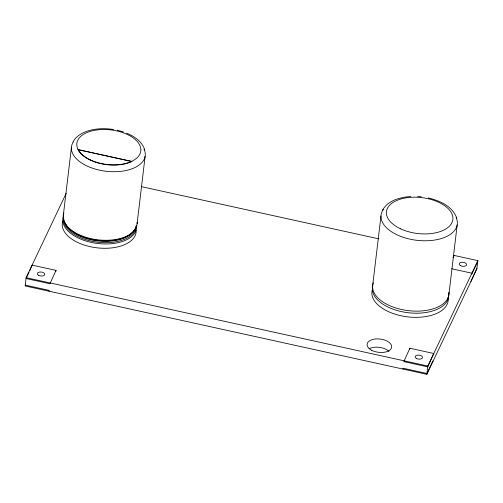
<?xml version="1.0" encoding="UTF-8"?>
<svg xmlns="http://www.w3.org/2000/svg" width="503" height="503" viewBox="0 0 503 503"><rect width="100%" height="100%" fill="white"/><g stroke="black" fill="none" stroke-linecap="round" stroke-linejoin="round"><path stroke-width="0.75" d="M66.195 193.284L26.137 277.669L25.15 285.949L426.84 374.314L476.863 268.929L477.85 260.655L453.322 255.26M49.061 291.206L49.156 290.376L25.251 285.119M55.902 271.211L56.003 270.381L32.091 265.125L29.677 270.828M63.221 216.171L71.388 147.712M78.015 149.624L131.855 161.469A32.192 17.391 6.8 0 1 101.065 163.701A32.192 17.391 6.8 0 1 78.015 149.624L131.855 161.469M137.105 223.634L145.122 156.389M372.648 285.691L380.985 215.976M402.928 369.057L403.029 368.227L426.94 373.49L432.894 360.94L432.794 361.77M409.775 349.063L409.87 348.233L433.781 353.496L427.726 366.869L403.815 361.607L409.87 348.233M426.84 374.314L427.827 366.039L477.85 260.655M448.915 294.425L457.177 224.935M453.844 256.222L453.939 255.392L452.945 257.486M470.909 281.479L476.963 268.105M29.017 272.224L26.037 278.499L49.948 283.755L56.003 270.381M477.749 261.485L471.795 274.028L471.896 273.198L451.719 268.759M72.992 141.984C75.896 136.395 81.675 132.962 87.491 131.063M382.626 210.103C385.619 204.331 391.592 200.804 397.584 198.842M88.025 130.906C96.337 128.328 105.246 128.19 113.797 129.535M398.118 198.691L404.161 197.214L410.794 196.472M417.767 196.491L421.294 196.786M141.318 186.619L378.878 238.881M26.137 277.669L427.827 366.039M428.273 197.931C439.641 200.615 452.757 206.299 456.781 218.271M117.142 130.176L123.556 131.962M126.561 133.088L132.037 135.76M132.503 136.017C137.885 139.155 142.883 143.757 144.732 149.888M369.152 348.742A12.38 6.69 6.8 0 1 388.964 351.383M448.041 297.38A38.385 20.736 6.8 0 1 409.008 317.009A38.385 20.736 6.8 0 1 372.295 289.891M456.12 217.541A38.385 20.736 6.8 0 1 417.119 240.34A38.385 20.736 6.8 0 1 383.462 209.298M448.494 293.048A38.379 20.736 6.8 0 1 409.763 312.897A38.379 20.736 6.8 0 1 372.773 285.842M448.94 292.463A38.379 20.736 6.8 0 1 407.763 310.577A38.379 20.736 6.8 0 1 373.327 282.831M144.097 149.228A37.147 20.07 6.8 0 1 107.233 171.385A37.147 20.07 6.8 0 1 73.199 142.11M136.143 230.292A37.147 20.07 6.8 0 1 95.897 247.69A37.147 20.07 6.8 0 1 63.089 220.559M133.917 230.569A35.902 19.397 6.8 0 1 97.613 240.931A35.902 19.397 6.8 0 1 64.824 222.288M136.269 225.507A36.53 19.724 6.5 0 1 135.288 228.532M63.692 218.189A36.53 19.724 6.5 0 0 63.969 220.327A36.524 19.73 6.8 0 0 97.959 240.403A36.524 19.73 6.8 0 0 135.307 228.532M135.15 230.336A36.53 19.768 7.1 0 1 94.092 241.691A36.53 19.768 7.1 0 1 63.617 217.837M136.15 226.262A36.524 19.736 6.8 0 1 135.093 230.33M137.143 222.295A37.147 20.038 6.3 0 1 135.955 227.758M63.435 219.421A37.147 20.038 6.3 0 1 63.925 213.021M136.017 227.771A37.134 20.045 6.8 0 1 96.155 239.585A37.14 20.07 6.8 0 1 63.497 219.421M135.672 231.374A37.147 20.126 7.3 0 1 91.691 242.496A37.147 20.126 7.3 0 1 63.579 216.064M136.602 225.193A37.134 20.045 6.8 0 1 135.584 231.355M416.534 358.513A3.716 2.006 6.8 0 0 422.501 357.752A3.716 2.006 6.8 0 0 417.515 355.143A3.716 2.006 6.8 0 0 416.534 358.513M38.75 275.405A3.716 2.006 6.8 0 0 44.723 274.644A3.716 2.006 6.8 0 0 39.737 272.035A3.716 2.006 6.8 0 0 38.75 275.405M460.597 265.672A3.716 2.006 6.8 0 0 466.57 264.911A3.716 2.006 6.8 0 0 461.584 262.302A3.716 2.006 6.8 0 0 460.597 265.672M371.667 350.27A12.38 6.69 6.8 0 0 391.567 347.743A12.38 6.69 6.8 0 0 374.942 339.041A12.38 6.69 6.8 0 0 371.667 350.27M400.199 228.651A33.431 18.058 6.8 0 0 452.757 220.182A33.431 18.058 6.8 0 0 406.028 197.861A33.431 18.058 6.8 0 0 400.199 228.651M90.112 159.797A32.192 17.391 6.8 0 0 140.702 151.617A32.192 17.391 6.8 0 0 95.671 130.139A32.192 17.391 6.8 0 0 90.112 159.797"/></g></svg>
